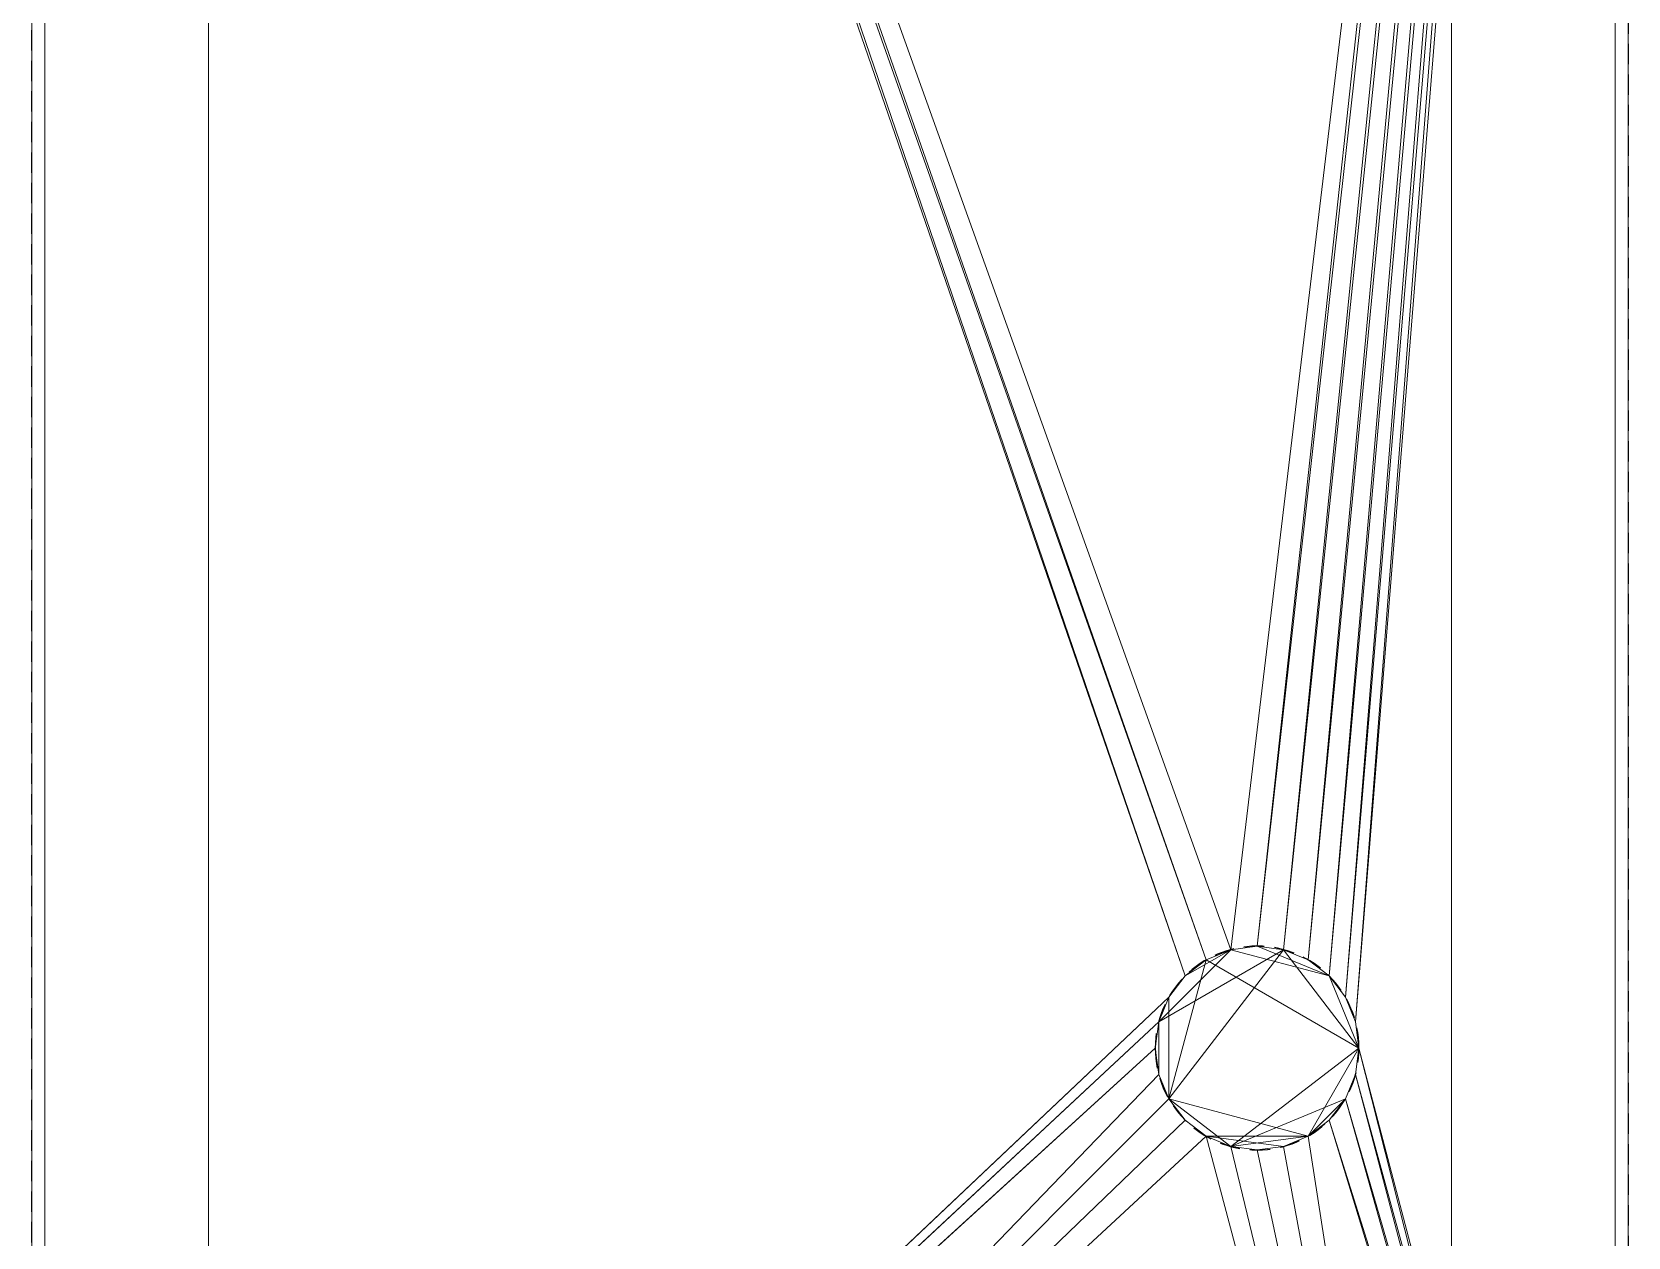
# Model space of a CAD drawing. Header units: millimetres. Extents: x -1 to 200, y -600 to 1.
# Drawn here: x 0 to 199, y -449.8 to -299.5 of the extents above; entities that cross this region are included whole.
import ezdxf

# ---------------------------------------------------------------- set-up
doc = ezdxf.new("R2010")
doc.units = ezdxf.units.MM
doc.linetypes.add('NASCOSTA', pattern=[0.381, 0.254, -0.127])
doc.layers.add('IQ_200_3D', color=1, linetype='Continuous')
doc.layers.add('IQ_204_2D', color=7, linetype='Continuous')

msp = doc.modelspace()

# ---------------------------------------------------------------- linework, layer by layer
at = {"layer": 'IQ_204_2D', "linetype": 'NASCOSTA', "ltscale": 10}
for p, q in [((199, 0), (199, -599)), ((0, -599), (0, 0))]:
    msp.add_line(p, q, dxfattribs=at)
for start, end in [(0, 180), (180, 360)]:
    msp.add_arc((152.75, -426.18), 12.7, start, end, dxfattribs=at)

# ---------------------------------------------------------------- meshes
at = {"layer": 'IQ_200_3D', "lineweight": 5}
mesh = msp.add_polyface(dxfattribs=at)
corners = [(199, 0, 599), (0, 0, 599), (0, -554, 599), (22, -554, 599), (22, -22, 599), (177, -22, 599), (177, -554, 599), (199, -554, 599)]
mesh.append_faces([[corners[k] for k in face] for face in [(4, 1, 2, 3)]], dxfattribs={"vtx0": -1})
mesh.append_faces([[corners[k] for k in face] for face in [(7, 0, 5, 6)]], dxfattribs={"vtx1": -1})
mesh.append_faces([[corners[k] for k in face] for face in [(4, 5, 0, 1)]], dxfattribs={"vtx1": -1, "vtx3": -1})
mesh = msp.add_polyface(dxfattribs=at)
corners = [(0, 0, 599), (0, 0, 149), (0, -554, 149), (0, -554, 599)]
mesh.append_faces([[corners[k] for k in face] for face in [(0, 1, 2, 3)]])
mesh = msp.add_polyface(dxfattribs=at)
corners = [(22, -552.41, 149), (22, -554, 149), (0, -554, 149), (0, 0, 149), (199, 0, 149), (199, -554, 149), (177, -554, 149), (177, -552.41, 149), (165.45, -426.18, 149), (165.02, -422.9, 149), (163.75, -419.83, 149), (161.73, -417.2, 149), (159.1, -415.19, 149), (156.04, -413.92, 149), (152.75, -413.48, 149), (149.46, -413.92, 149), (146.4, -415.19, 149), (143.77, -417.2, 149), (141.75, -419.83, 149), (140.48, -422.9, 149), (140.05, -426.18, 149), (140.48, -429.47, 149), (141.75, -432.53, 149), (143.77, -435.17, 149), (146.4, -437.18, 149), (149.46, -438.45, 149), (152.75, -438.88, 149), (156.04, -438.45, 149), (159.1, -437.18, 149), (161.73, -435.17, 149), (163.75, -432.53, 149), (165.02, -429.47, 149)]
mesh.append_faces([[corners[k] for k in face] for face in [(26, 7, 25), (14, 4, 13), (24, 0, 23), (20, 2, 19), (15, 4, 14)]], dxfattribs={"vtx0": -1, "vtx1": -1})
mesh.append_faces([[corners[k] for k in face] for face in [(5, 7, 28, 29)]], dxfattribs={"vtx0": -1, "vtx1": -1, "vtx3": -1})
mesh.append_faces([[corners[k] for k in face] for face in [(5, 29, 30), (5, 30, 31), (4, 9, 10), (9, 4, 5, 8), (3, 17, 18, 2)]], dxfattribs={"vtx0": -1, "vtx2": -1})
mesh.append_faces([[corners[k] for k in face] for face in [(1, 2, 0)]], dxfattribs={"vtx1": -1})
mesh.append_faces([[corners[k] for k in face] for face in [(26, 27, 7), (27, 28, 7), (31, 8, 5), (10, 11, 4), (12, 13, 4), (11, 12, 4), (22, 23, 0), (21, 22, 0), (16, 17, 3), (18, 19, 2)]], dxfattribs={"vtx1": -1, "vtx2": -1})
mesh.append_faces([[corners[k] for k in face] for face in [(20, 21, 0, 2)]], dxfattribs={"vtx1": -1, "vtx2": -1, "vtx3": -1})
mesh.append_faces([[corners[k] for k in face] for face in [(24, 25, 7, 0), (3, 4, 15, 16)]], dxfattribs={"vtx1": -1, "vtx3": -1})
mesh.append_faces([[corners[k] for k in face] for face in [(5, 6, 7)]], dxfattribs={"vtx2": -1})
mesh = msp.add_polyface(dxfattribs=at)
corners = [(199, -554, 599), (199, -554, 149), (199, 0, 149), (199, 0, 599)]
mesh.append_faces([[corners[k] for k in face] for face in [(0, 1, 2, 3)]])
mesh = msp.add_polyface(dxfattribs=at)
corners = [(177, -22, 597.41), (22, -22, 597.41), (22, -477.41, 597.41), (1.59, -477.41, 597.41), (1.59, -1.59, 597.41), (197.41, -1.59, 597.41), (197.41, -477.41, 597.41), (177, -477.41, 597.41)]
mesh.append_faces([[corners[k] for k in face] for face in [(0, 5, 6, 7)]], dxfattribs={"vtx0": -1})
mesh.append_faces([[corners[k] for k in face] for face in [(3, 4, 1, 2)]], dxfattribs={"vtx1": -1})
mesh.append_faces([[corners[k] for k in face] for face in [(0, 1, 4, 5)]], dxfattribs={"vtx1": -1, "vtx3": -1})
mesh = msp.add_polyface(dxfattribs=at)
corners = [(1.59, -1.59, 194), (1.59, -1.59, 597.41), (1.59, -477.41, 597.41), (1.59, -477.41, 595.82), (1.59, -550.82, 595.82), (1.59, -550.82, 554.24), (1.59, -552.41, 554.24), (1.59, -552.41, 194)]
mesh.append_faces([[corners[k] for k in face] for face in [(7, 5, 6)]], dxfattribs={"vtx0": -1})
mesh.append_faces([[corners[k] for k in face] for face in [(5, 7, 3)]], dxfattribs={"vtx0": -1, "vtx1": -1, "vtx2": -1})
mesh.append_faces([[corners[k] for k in face] for face in [(3, 7, 0, 1)]], dxfattribs={"vtx0": -1, "vtx3": -1})
mesh.append_faces([[corners[k] for k in face] for face in [(4, 5, 3)]], dxfattribs={"vtx1": -1})
mesh.append_faces([[corners[k] for k in face] for face in [(1, 2, 3)]], dxfattribs={"vtx2": -1})
mesh = msp.add_polyface(dxfattribs=at)
corners = [(22, -552.41, 194), (177, -552.41, 194), (197.41, -552.41, 194), (197.41, -1.59, 194), (1.59, -1.59, 194), (1.59, -552.41, 194), (140.05, -426.18, 194), (140.48, -422.9, 194), (141.75, -419.83, 194), (143.77, -417.2, 194), (146.4, -415.19, 194), (149.46, -413.92, 194), (152.75, -413.48, 194), (156.04, -413.92, 194), (159.1, -415.19, 194), (161.73, -417.2, 194), (163.75, -419.83, 194), (165.02, -422.9, 194), (165.45, -426.18, 194), (165.02, -429.47, 194), (163.75, -432.53, 194), (161.73, -435.17, 194), (159.1, -437.18, 194), (156.04, -438.45, 194), (152.75, -438.88, 194), (149.46, -438.45, 194), (146.4, -437.18, 194), (143.77, -435.17, 194), (141.75, -432.53, 194), (140.48, -429.47, 194)]
mesh.append_faces([[corners[k] for k in face] for face in [(17, 3, 16), (19, 2, 18), (13, 3, 12), (29, 0, 28), (26, 1, 25)]], dxfattribs={"vtx0": -1, "vtx1": -1})
mesh.append_faces([[corners[k] for k in face] for face in [(22, 1, 2, 21), (2, 20, 21), (1, 24, 25), (4, 9, 10), (5, 7, 8), (0, 29, 6, 5)]], dxfattribs={"vtx0": -1, "vtx2": -1})
mesh.append_faces([[corners[k] for k in face] for face in [(13, 14, 3), (15, 16, 3), (14, 15, 3), (19, 20, 2), (23, 24, 1), (22, 23, 1), (10, 11, 4), (27, 28, 0), (6, 7, 5)]], dxfattribs={"vtx1": -1, "vtx2": -1})
mesh.append_faces([[corners[k] for k in face] for face in [(2, 3, 17, 18), (11, 12, 3, 4), (8, 9, 4, 5), (0, 1, 26, 27)]], dxfattribs={"vtx1": -1, "vtx3": -1})
mesh = msp.add_polyface(dxfattribs=at)
corners = [(197.41, -1.59, 597.41), (197.41, -1.59, 194), (197.41, -552.41, 194), (197.41, -552.41, 554.24), (197.41, -550.82, 554.24), (197.41, -550.82, 595.82), (197.41, -477.41, 595.82), (197.41, -477.41, 597.41)]
mesh.append_faces([[corners[k] for k in face] for face in [(4, 2, 3)]], dxfattribs={"vtx0": -1})
mesh.append_faces([[corners[k] for k in face] for face in [(2, 4, 6, 1)]], dxfattribs={"vtx0": -1, "vtx1": -1, "vtx2": -1})
mesh.append_faces([[corners[k] for k in face] for face in [(5, 6, 4)]], dxfattribs={"vtx1": -1})
mesh.append_faces([[corners[k] for k in face] for face in [(6, 7, 0, 1)]], dxfattribs={"vtx3": -1})
mesh = msp.add_polyface(dxfattribs=at)
corners = [(22, -22, 599), (22, -554, 599), (22, -554, 149), (22, -552.41, 149), (22, -552.41, 194), (22, -552.41, 554.24), (22, -552.41, 597.41), (22, -477.41, 597.41), (22, -22, 597.41)]
mesh.append_faces([[corners[k] for k in face] for face in [(7, 1, 6)]], dxfattribs={"vtx0": -1, "vtx1": -1})
mesh.append_faces([[corners[k] for k in face] for face in [(0, 1, 7, 8)]], dxfattribs={"vtx1": -1})
mesh.append_faces([[corners[k] for k in face] for face in [(5, 6, 1, 4)]], dxfattribs={"vtx1": -1, "vtx2": -1})
mesh.append_faces([[corners[k] for k in face] for face in [(2, 3, 4, 1)]], dxfattribs={"vtx2": -1})
mesh = msp.add_polyface(dxfattribs=at)
corners = [(177, -554, 599), (177, -22, 599), (177, -22, 597.41), (177, -477.41, 597.41), (177, -552.41, 597.41), (177, -552.41, 554.24), (177, -552.41, 194), (177, -552.41, 149), (177, -554, 149)]
mesh.append_faces([[corners[k] for k in face] for face in [(0, 4, 5, 6)]], dxfattribs={"vtx0": -1, "vtx3": -1})
mesh.append_faces([[corners[k] for k in face] for face in [(8, 0, 6, 7)]], dxfattribs={"vtx1": -1})
mesh.append_faces([[corners[k] for k in face] for face in [(0, 1, 3, 4)]], dxfattribs={"vtx1": -1, "vtx3": -1})
mesh.append_faces([[corners[k] for k in face] for face in [(1, 2, 3)]], dxfattribs={"vtx2": -1})
mesh = msp.add_polyface(dxfattribs=at)
corners = [(165.45, -426.18, 194), (165.02, -422.9, 194), (163.75, -419.83, 194), (161.73, -417.2, 194), (159.1, -415.19, 194), (156.04, -413.92, 194), (152.75, -413.48, 194), (149.46, -413.92, 194), (146.4, -415.19, 194), (143.77, -417.2, 194), (141.75, -419.83, 194), (140.48, -422.9, 194), (140.05, -426.18, 194), (140.05, -426.18, 192.64), (140.48, -422.9, 192.64), (141.75, -419.83, 192.64), (143.77, -417.2, 192.64), (146.4, -415.19, 192.64), (149.46, -413.92, 192.64), (152.75, -413.48, 192.64), (156.04, -413.92, 192.64), (159.1, -415.19, 192.64), (161.73, -417.2, 192.64), (163.75, -419.83, 192.64), (165.02, -422.9, 192.64), (165.45, -426.18, 192.64)]
mesh.append_faces([[corners[k] for k in face] for face in [(0, 1, 24, 25)]], dxfattribs={"vtx1": -1})
mesh.append_faces([[corners[k] for k in face] for face in [(10, 11, 14, 15), (8, 9, 16, 17), (9, 10, 15, 16), (7, 8, 17, 18), (18, 19, 6, 7), (4, 5, 20, 21), (3, 4, 21, 22), (1, 2, 23, 24), (2, 3, 22, 23), (19, 20, 5, 6)]], dxfattribs={"vtx1": -1, "vtx3": -1})
mesh.append_faces([[corners[k] for k in face] for face in [(11, 12, 13, 14)]], dxfattribs={"vtx3": -1})
mesh = msp.add_polyface(dxfattribs=at)
corners = [(165.45, -426.18, 192.64), (165.02, -422.9, 192.64), (163.75, -419.83, 192.64), (161.73, -417.2, 192.64), (159.1, -415.19, 192.64), (156.04, -413.92, 192.64), (152.75, -413.48, 192.64), (149.46, -413.92, 192.64), (146.4, -415.19, 192.64), (143.77, -417.2, 192.64), (141.75, -419.83, 192.64), (140.48, -422.9, 192.64), (140.05, -426.18, 192.64), (140.48, -429.47, 192.64), (141.75, -432.53, 192.64), (143.77, -435.17, 192.64), (146.4, -437.18, 192.64), (149.46, -438.45, 192.64), (152.75, -438.88, 192.64), (156.04, -438.45, 192.64), (159.1, -437.18, 192.64), (161.73, -435.17, 192.64), (163.75, -432.53, 192.64), (165.02, -429.47, 192.64)]
mesh.append_faces([[corners[k] for k in face] for face in [(9, 7, 8)]], dxfattribs={"vtx0": -1})
mesh.append_faces([[corners[k] for k in face] for face in [(0, 17, 22, 23)]], dxfattribs={"vtx0": -1, "vtx1": -1})
mesh.append_faces([[corners[k] for k in face] for face in [(14, 5, 11, 13)]], dxfattribs={"vtx0": -1, "vtx1": -1, "vtx2": -1})
mesh.append_faces([[corners[k] for k in face] for face in [(17, 0, 5, 14)]], dxfattribs={"vtx0": -1, "vtx1": -1, "vtx2": -1, "vtx3": -1})
mesh.append_faces([[corners[k] for k in face] for face in [(19, 20, 17, 18)]], dxfattribs={"vtx1": -1})
mesh.append_faces([[corners[k] for k in face] for face in [(10, 11, 7, 9)]], dxfattribs={"vtx1": -1, "vtx2": -1})
mesh.append_faces([[corners[k] for k in face] for face in [(15, 16, 17, 14), (11, 12, 13)]], dxfattribs={"vtx2": -1})
mesh.append_faces([[corners[k] for k in face] for face in [(5, 6, 7, 11), (3, 4, 5, 0), (20, 21, 22, 17)]], dxfattribs={"vtx2": -1, "vtx3": -1})
mesh.append_faces([[corners[k] for k in face] for face in [(0, 1, 2, 3)]], dxfattribs={"vtx3": -1})
mesh = msp.add_polyface(dxfattribs=at)
corners = [(165.45, -426.18, 147.92), (165.02, -429.47, 147.92), (163.75, -432.53, 147.92), (161.73, -435.17, 147.92), (159.1, -437.18, 147.92), (156.04, -438.45, 147.92), (152.75, -438.88, 147.92), (149.46, -438.45, 147.92), (146.4, -437.18, 147.92), (143.77, -435.17, 147.92), (141.75, -432.53, 147.92), (140.48, -429.47, 147.92), (140.05, -426.18, 147.92), (140.48, -422.9, 147.92), (141.75, -419.83, 147.92), (143.77, -417.2, 147.92), (146.4, -415.19, 147.92), (149.46, -413.92, 147.92), (152.75, -413.48, 147.92), (156.04, -413.92, 147.92), (159.1, -415.19, 147.92), (161.73, -417.2, 147.92), (163.75, -419.83, 147.92), (165.02, -422.9, 147.92)]
mesh.append_faces([[corners[k] for k in face] for face in [(4, 2, 3)]], dxfattribs={"vtx0": -1})
mesh.append_faces([[corners[k] for k in face] for face in [(10, 4, 8, 9), (16, 10, 14, 15)]], dxfattribs={"vtx0": -1, "vtx1": -1})
mesh.append_faces([[corners[k] for k in face] for face in [(4, 10, 16, 0)]], dxfattribs={"vtx0": -1, "vtx1": -1, "vtx2": -1, "vtx3": -1})
mesh.append_faces([[corners[k] for k in face] for face in [(21, 0, 16, 17)]], dxfattribs={"vtx0": -1, "vtx1": -1, "vtx3": -1})
mesh.append_faces([[corners[k] for k in face] for face in [(14, 10, 11, 13)]], dxfattribs={"vtx0": -1, "vtx2": -1})
mesh.append_faces([[corners[k] for k in face] for face in [(12, 13, 11)]], dxfattribs={"vtx1": -1})
mesh.append_faces([[corners[k] for k in face] for face in [(4, 5, 8), (17, 18, 21)]], dxfattribs={"vtx1": -1, "vtx2": -1})
mesh.append_faces([[corners[k] for k in face] for face in [(19, 20, 21, 18)]], dxfattribs={"vtx2": -1})
mesh.append_faces([[corners[k] for k in face] for face in [(0, 1, 2, 4)]], dxfattribs={"vtx2": -1, "vtx3": -1})
mesh.append_faces([[corners[k] for k in face] for face in [(5, 6, 7, 8), (21, 22, 23, 0)]], dxfattribs={"vtx3": -1})
mesh = msp.add_polyface(dxfattribs=at)
corners = [(165.45, -426.18, 147.92), (165.02, -422.9, 147.92), (163.75, -419.83, 147.92), (161.73, -417.2, 147.92), (159.1, -415.19, 147.92), (156.04, -413.92, 147.92), (152.75, -413.48, 147.92), (149.46, -413.92, 147.92), (146.4, -415.19, 147.92), (143.77, -417.2, 147.92), (141.75, -419.83, 147.92), (140.48, -422.9, 147.92), (140.05, -426.18, 147.92), (140.05, -426.18, 149), (140.48, -422.9, 149), (141.75, -419.83, 149), (143.77, -417.2, 149), (146.4, -415.19, 149), (149.46, -413.92, 149), (152.75, -413.48, 149), (156.04, -413.92, 149), (159.1, -415.19, 149), (161.73, -417.2, 149), (163.75, -419.83, 149), (165.02, -422.9, 149), (165.45, -426.18, 149)]
mesh.append_faces([[corners[k] for k in face] for face in [(0, 1, 24, 25), (13, 14, 11, 12)]], dxfattribs={"vtx1": -1})
mesh.append_faces([[corners[k] for k in face] for face in [(1, 2, 23, 24), (3, 4, 21, 22), (2, 3, 22, 23), (4, 5, 20, 21), (19, 20, 5, 6), (6, 7, 18, 19), (7, 8, 17, 18), (9, 10, 15, 16), (8, 9, 16, 17), (10, 11, 14, 15)]], dxfattribs={"vtx1": -1, "vtx3": -1})
mesh = msp.add_polyface(dxfattribs=at)
corners = [(140.05, -426.18, 194), (140.48, -429.47, 194), (141.75, -432.53, 194), (143.77, -435.17, 194), (146.4, -437.18, 194), (149.46, -438.45, 194), (152.75, -438.88, 194), (156.04, -438.45, 194), (159.1, -437.18, 194), (161.73, -435.17, 194), (163.75, -432.53, 194), (165.02, -429.47, 194), (165.45, -426.18, 194), (165.45, -426.18, 192.64), (165.02, -429.47, 192.64), (163.75, -432.53, 192.64), (161.73, -435.17, 192.64), (159.1, -437.18, 192.64), (156.04, -438.45, 192.64), (152.75, -438.88, 192.64), (149.46, -438.45, 192.64), (146.4, -437.18, 192.64), (143.77, -435.17, 192.64), (141.75, -432.53, 192.64), (140.48, -429.47, 192.64), (140.05, -426.18, 192.64)]
mesh.append_faces([[corners[k] for k in face] for face in [(0, 1, 24, 25)]], dxfattribs={"vtx1": -1})
mesh.append_faces([[corners[k] for k in face] for face in [(10, 11, 14, 15), (8, 9, 16, 17), (9, 10, 15, 16), (7, 8, 17, 18), (18, 19, 6, 7), (4, 5, 20, 21), (3, 4, 21, 22), (1, 2, 23, 24), (2, 3, 22, 23), (19, 20, 5, 6)]], dxfattribs={"vtx1": -1, "vtx3": -1})
mesh.append_faces([[corners[k] for k in face] for face in [(11, 12, 13, 14)]], dxfattribs={"vtx3": -1})
mesh = msp.add_polyface(dxfattribs=at)
corners = [(140.05, -426.18, 147.92), (140.48, -429.47, 147.92), (141.75, -432.53, 147.92), (143.77, -435.17, 147.92), (146.4, -437.18, 147.92), (149.46, -438.45, 147.92), (152.75, -438.88, 147.92), (156.04, -438.45, 147.92), (159.1, -437.18, 147.92), (161.73, -435.17, 147.92), (163.75, -432.53, 147.92), (165.02, -429.47, 147.92), (165.45, -426.18, 147.92), (165.45, -426.18, 149), (165.02, -429.47, 149), (163.75, -432.53, 149), (161.73, -435.17, 149), (159.1, -437.18, 149), (156.04, -438.45, 149), (152.75, -438.88, 149), (149.46, -438.45, 149), (146.4, -437.18, 149), (143.77, -435.17, 149), (141.75, -432.53, 149), (140.48, -429.47, 149), (140.05, -426.18, 149)]
mesh.append_faces([[corners[k] for k in face] for face in [(0, 1, 24, 25), (13, 14, 11, 12)]], dxfattribs={"vtx1": -1})
mesh.append_faces([[corners[k] for k in face] for face in [(1, 2, 23, 24), (3, 4, 21, 22), (2, 3, 22, 23), (4, 5, 20, 21), (19, 20, 5, 6), (6, 7, 18, 19), (7, 8, 17, 18), (9, 10, 15, 16), (8, 9, 16, 17), (10, 11, 14, 15)]], dxfattribs={"vtx1": -1, "vtx3": -1})

doc.saveas('drawing.dxf')
